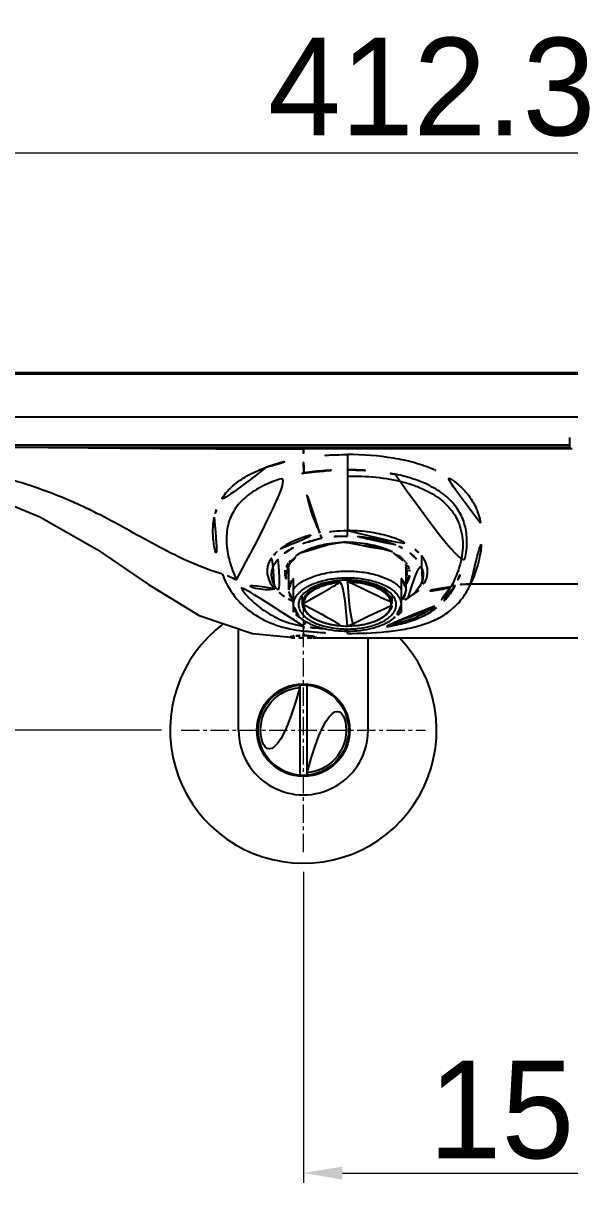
# Model space of a CAD drawing. Extents: x 16296684858 to 16296688009, y -37409618718 to -37409616409.
# Drawn here: x 16296685671.2 to 16296685783, y -37409618367.8 to -37409618130.4 of the extents above; entities that cross this region are included whole.
import ezdxf

# ---------------------------------------------------------------- set-up
doc = ezdxf.new("R2010")
doc.units = 0
doc.header["$LTSCALE"] = 10
doc.header["$MEASUREMENT"] = 0
doc.header["$PDMODE"] = 3
doc.header["$PDSIZE"] = -10
doc.linetypes.add('CENTER', pattern=[0.6, 0.375, -0.075, 0.075, -0.075])
doc.layers.get('0').update_dxf_attribs({"linetype": 'CONTINUOUS'})
doc.layers.get('DEFPOINTS').update_dxf_attribs({"linetype": 'CONTINUOUS'})
doc.styles.add('Daelim Dimension', font='')
doc.styles.get('Daelim Dimension').set_extended_font_data('나눔고딕')
doc.dimstyles.new('DEFAULT', dxfattribs={"dimscale": 2, "dimtxt": 2, "dimasz": 2, "dimexe": 0, "dimexo": 2, "dimgap": 1, "dimtad": 1, "dimdec": 1, "dimzin": 9, "dimdsep": 46, "dimtxsty": 'Daelim Dimension', "dimcen": 0.5, "dimclrd": 252, "dimclre": 252, "dimclrt": 3, "dimadec": 1, "dimazin": 0, "dimtfac": 1, "dimtdec": 1, "dimtix": 1, "dimtmove": 0, "dimatfit": 3, "dimfxl": 1, "dimtolj": 1, "dimtzin": 1, "dimlwd": 9, "dimlwe": 9, "dimarcsym": 0})

# ---------------------------------------------------------------- blocks, each defined once
blk = doc.blocks.new('*D10')
at = {"color": 5, "lineweight": 9, "ltscale": 0.5, "transparency": 16777216}
for p, q in [((16296685728.53591, -37409618304.121773), (16296685728.53591, -37409618367.800911)), ((16296685878.535891, -37409618304.121773), (16296685878.535891, -37409618367.800911)), ((16296685736.53591, -37409618365.800911), (16296685870.535891, -37409618365.800911))]:
    blk.add_line(p, q, dxfattribs=at)
at = {"color": 5, "ltscale": 0.5, "transparency": 16777216}
for points in [[(16296685736.53591, -37409618364.467583), (16296685736.53591, -37409618367.134247), (16296685728.53591, -37409618365.800911)], [(16296685870.535891, -37409618364.467583), (16296685870.535891, -37409618367.134247), (16296685878.535891, -37409618365.800911)]]:
    blk.add_solid(points, dxfattribs=at)
at = {"layer": 'DEFPOINTS', "color": 0, "ltscale": 0.5, "transparency": 16777216}
for p in [(16296685728.53591, -37409618300.121773), (16296685878.535891, -37409618300.121773), (16296685878.535891, -37409618365.800911)]:
    blk.add_point(p, dxfattribs=at)
at = {"color": 7, "ltscale": 0.5, "transparency": 16777216, "insert": (16296685806.629181, -37409618352.913933), "char_height": 20, "attachment_point": 5, "style": 'Daelim Dimension'}
blk.add_mtext('\\A1;150~200', dxfattribs=at)
blk = doc.blocks.new('*D12')
at = {"color": 5, "lineweight": 9, "ltscale": 0.5, "transparency": 16777216}
for p, q in [((16296685478.45861, -37409618193.90899), (16296685478.45861, -37409618185.90899)), ((16296685545.66129, -37409618201.90899), (16296685476.45861, -37409618201.90899)), ((16296685478.45861, -37409618201.90899), (16296685478.45861, -37409618275.12179)), ((16296685699.53592, -37409618275.12179), (16296685476.45861, -37409618275.12179)), ((16296685478.45861, -37409618283.12179), (16296685478.45861, -37409618291.12179))]:
    blk.add_line(p, q, dxfattribs=at)
at = {"color": 5, "ltscale": 0.5, "transparency": 16777216}
for points in [[(16296685477.12528, -37409618193.90899), (16296685479.79195, -37409618193.90899), (16296685478.45861, -37409618201.90899)], [(16296685477.12528, -37409618283.12179), (16296685479.79195, -37409618283.12179), (16296685478.45861, -37409618275.12179)]]:
    blk.add_solid(points, dxfattribs=at)
at = {"layer": 'DEFPOINTS', "color": 0, "ltscale": 0.5, "transparency": 16777216}
for p in [(16296685549.66129, -37409618201.90899), (16296685478.45861, -37409618275.12179), (16296685703.53592, -37409618275.12179)]:
    blk.add_point(p, dxfattribs=at)
at = {"color": 7, "ltscale": 0.5, "transparency": 16777216, "insert": (16296685462.75331, -37409618238.51538), "char_height": 20, "attachment_point": 5, "rotation": 90, "style": 'Daelim Dimension'}
blk.add_mtext('\\A1;(73.2)', dxfattribs=at)
blk = doc.blocks.new('*D14')
at = {"color": 5, "lineweight": 9, "ltscale": 0.5, "transparency": 16777216}
for p, q in [((16296685548.65885, -37409618199.136383), (16296685548.65885, -37409618154.89547)), ((16296685960.93589, -37409618174.221802), (16296685960.93589, -37409618154.89547)), ((16296685556.65885, -37409618156.89547), (16296685952.93589, -37409618156.89547))]:
    blk.add_line(p, q, dxfattribs=at)
at = {"color": 5, "ltscale": 0.5, "transparency": 16777216}
for points in [[(16296685556.65885, -37409618155.562134), (16296685556.65885, -37409618158.228813), (16296685548.65885, -37409618156.89547)], [(16296685952.93589, -37409618155.562134), (16296685952.93589, -37409618158.228813), (16296685960.93589, -37409618156.89547)]]:
    blk.add_solid(points, dxfattribs=at)
at = {"layer": 'DEFPOINTS', "color": 0, "ltscale": 0.5, "transparency": 16777216}
for p in [(16296685960.93589, -37409618156.89547), (16296685960.93589, -37409618178.221802), (16296685548.65885, -37409618203.136383)]:
    blk.add_point(p, dxfattribs=at)
at = {"color": 7, "ltscale": 0.5, "transparency": 16777216, "insert": (16296685754.797371, -37409618143.493469), "char_height": 20, "attachment_point": 5, "style": 'Daelim Dimension'}
blk.add_mtext('\\A1;412.3', dxfattribs=at)

msp = doc.modelspace()

# ---------------------------------------------------------------- linework, layer by layer
at = {"color": 7, "linetype": 'Continuous'}
for p, q in [((16296685549.65988, -37409618202.145126), (16296685927.41194, -37409618202.145126)), ((16296685549.660641, -37409618201.908974), (16296685927.411169, -37409618201.908974)), ((16296685927.506161, -37409618211.066254), (16296685549.56391, -37409618211.066254)), ((16296685549.56391, -37409618216.718193), (16296685783.0359, -37409618216.718193)), ((16296685783.035891, -37409618216.849289), (16296685783.0359, -37409618215.2174)), ((16296685783.0359, -37409618217.221786), (16296685549.0396, -37409618217.221786)), ((16296685728.53583, -37409618217.221786), (16296685728.53583, -37409618217.514427)), ((16296685783.5359, -37409618217.514427), (16296685728.53583, -37409618217.514427)), ((16296685737.53591, -37409618218.693878), (16296685737.53591, -37409618234.26564)), ((16296685783.0359, -37409618217.073929), (16296685783.035891, -37409618216.849289)), ((16296685783.0359, -37409618217.221779), (16296685783.0359, -37409618217.073929)), ((16296685737.5359, -37409618235.379646), (16296685737.53591, -37409618234.26564)), ((16296685725.53591, -37409618246.383904), (16296685725.53591, -37409618242.053772)), ((16296685725.659559, -37409618241.194641), (16296685725.658689, -37409618241.197647)), ((16296685749.413639, -37409618241.199471), (16296685749.412081, -37409618241.194031)), ((16296685749.53591, -37409618246.383904), (16296685749.53591, -37409618242.053772)), ((16296685726.53591, -37409618250.946877), (16296685726.53591, -37409618243.985977)), ((16296685748.53591, -37409618243.985977), (16296685748.53591, -37409618250.946877)), ((16296685762.749109, -37409618245.194687), (16296685785.575529, -37409618245.194687)), ((16296685728.38159, -37409618249.236099), (16296685728.3241, -37409618247.503601)), ((16296685746.690229, -37409618249.236099), (16296685746.74773, -37409618247.503189)), ((16296685728.554449, -37409618252.590424), (16296685727.737961, -37409618252.013046)), ((16296685746.51737, -37409618252.590424), (16296685747.33387, -37409618252.013046)), ((16296685715.2859, -37409618275.121597), (16296685715.2859, -37409618254.362579)), ((16296685737.53591, -37409618253.806213), (16296685737.567141, -37409618253.806183)), ((16296685731.185909, -37409618256.221786), (16296685927.43589, -37409618256.221786)), ((16296685737.53591, -37409618255.312523), (16296685737.53591, -37409618254.914879)), ((16296685741.78591, -37409618275.121773), (16296685741.78591, -37409618256.221786)), ((16296685727.78591, -37409618265.902237), (16296685727.78591, -37409618284.341316)), ((16296685729.28591, -37409618284.341316), (16296685729.28591, -37409618265.902237))]:
    msp.add_line(p, q, dxfattribs=at)
at = {"color": 1, "linetype": 'CENTER', "lineweight": 0}
for p, q in [((16296685728.53591, -37409618300.121773), (16296685728.53591, -37409618250.121773)), ((16296685703.53591, -37409618275.121773), (16296685753.53591, -37409618275.121773))]:
    msp.add_line(p, q, dxfattribs=at)
at = {"color": 7, "linetype": 'Continuous'}
msp.add_lwpolyline([(16296685603.535919, -37409618217.221786), (16296685625.374861, -37409618218.24472), (16296685645.044241, -37409618221.337753), (16296685661.057581, -37409618225.8255), (16296685674.62459, -37409618231.432159), (16296685686.35854, -37409618238.118393), (16296685696.855591, -37409618245.323112), (16296685707.198311, -37409618251.611954), (16296685718.106649, -37409618255.321953), (16296685725.88336, -37409618256.108238)], dxfattribs=at)
for radius in [9.499999, 9.249999]:
    msp.add_circle((16296685728.53591, -37409618275.121773), radius, dxfattribs=at)
for centre, radius, start, end in [((16296685736.403879, -37409618264.682877), 42.902741, 100.39460592, 101.66411298), ((16296685738.82774, -37409618264.526543), 42.655313, 78.56483089, 81.87176021), ((16296685745.301519, -37409618244.564728), 24.85438, 65.45330061, 66.26420627), ((16296685733.59001, -37409618251.312477), 15.306022, 117.39214627, 118.34920201), ((16296685737.534611, -37409618262.054771), 25.42335, 91.18063246, 91.77183523), ((16296685737.536301, -37409618261.58754), 24.889156, 90.00087597, 91.81061263), ((16296685737.53562, -37409618262.102837), 25.47143, 90.59013885, 91.18063246), ((16296685737.5359, -37409618262.127693), 25.496283, 90, 90.59013885), ((16296685733.390181, -37409618247.908478), 10.480805, 118.60074706, 121.33846982), ((16296685741.68001, -37409618247.911346), 10.484105, 58.67937869, 61.39886782), ((16296685744.89784, -37409618244.227623), 5.737175, 38.78824073, 43.52280399), ((16296685728.00132, -37409618242.574966), 2.715404, 171.38461473, 179.96619056), ((16296685728.38846, -37409618242.136452), 3.102687, 184.25165716, 187.74623746), ((16296685728.09267, -37409618242.588058), 2.807694, 168.50513744, 171.39996993), ((16296685728.59539, -37409618242.057541), 3.059484, 168.1766461, 179.92890795), ((16296685728.75053, -37409618242.089302), 3.217834, 163.91282429, 168.18854536), ((16296685746.341511, -37409618242.084312), 3.197026, 11.79478112, 16.06775916), ((16296685746.979099, -37409618242.588074), 2.807746, 8.60003007, 11.49486256), ((16296685747.070551, -37409618242.574966), 2.715361, 0.03380944, 8.61538527), ((16296685746.683359, -37409618242.136452), 3.102684, 352.25376254, 355.74834284), ((16296685746.704269, -37409618243.094063), 3.592341, 16.34574878, 21.14802293), ((16296685746.92437, -37409618243.030113), 3.363143, 8.220603, 16.35545518), ((16296685737.53591, -37409618262.893341), 18.310982, 90, 90.14979132), ((16296685737.5242, -37409618262.761703), 17.911144, 89.96241006, 90.11249332), ((16296685741.425249, -37409618233.832687), 16.582109, 295.59113612, 295.79812595), ((16296685728.53591, -37409618275.121773), 27.254121, 126.76014601, 44.02294365), ((16296685737.5359, -37409618235.775208), 18.057814, 270, 270.15154334), ((16296685737.565941, -37409618247.163589), 6.642608, 270.0102043, 270.14484287), ((16296685728.53591, -37409618275.121773), 8.749999, 94.91708379, 265.08291621), ((16296685728.53591, -37409618275.121773), 8.749999, 274.91708379, 85.08291621), ((16296685728.53591, -37409618275.121773), 13.249999, 179.99883204, 0)]:
    msp.add_arc(centre, radius, start, end, dxfattribs=at)
for points, knots in [([(16296685711.91851, -37409618243.146301), (16296685709.691139, -37409618242.498734), (16296685705.338619, -37409618240.840012), (16296685699.12355, -37409618237.707283), (16296685693.0562, -37409618234.333801), (16296685687.99012, -37409618231.564919), (16296685683.86186, -37409618229.511559), (16296685679.652821, -37409618227.61261), (16296685674.250669, -37409618225.524681), (16296685667.601681, -37409618223.443939), (16296685658.543751, -37409618221.183853), (16296685646.94953, -37409618219.199959), (16296685632.756041, -37409618217.854736), (16296685618.252819, -37409618217.284889), (16296685608.478571, -37409618217.221786), (16296685603.535919, -37409618217.221786)], [0, 0, 0, 0, 0.0614964782, 0.1230348657, 0.1844215303, 0.2455453394, 0.2760708864, 0.3066348739, 0.3679383992, 0.4294797, 0.4912240734, 0.6153258735, 0.7408829576, 0.8689624736, 1, 1, 1, 1]), ([(16296685676.354891, -37409618217.222198), (16296685685.05147, -37409618217.291283), (16296685698.09609, -37409618217.437157), (16296685715.490021, -37409618217.512627), (16296685724.187189, -37409618217.510887), (16296685728.53583, -37409618217.513947)], [0, 0, 0, 0, 0.4999911643, 0.7499914697, 1, 1, 1, 1]), ([(16296685728.53583, -37409618217.514427), (16296685728.53653, -37409618217.661903), (16296685728.537331, -37409618218.282181), (16296685728.533501, -37409618218.902649), (16296685728.51766, -37409618219.375198)], [0, 0, 0, 0, 0.2377467865, 1, 1, 1, 1]), ([(16296685737.53591, -37409618218.693817), (16296685736.771219, -37409618218.693558), (16296685733.755421, -37409618218.74762), (16296685730.741461, -37409618219.021713), (16296685728.51782, -37409618219.375519)], [0, 0, 0, 0, 0.2535198779, 1, 1, 1, 1]), ([(16296685755.305849, -37409618221.812752), (16296685754.030741, -37409618221.251984), (16296685751.29472, -37409618220.306503), (16296685745.37475, -37409618219.027191), (16296685740.70141, -37409618218.69429), (16296685737.53591, -37409618218.693207)], [0, 0, 0, 0, 0.2302890647, 0.4766671237, 1, 1, 1, 1]), ([(16296685720.934521, -37409618221.280884), (16296685719.71818, -37409618221.726913), (16296685717.440319, -37409618222.713562), (16296685714.439011, -37409618224.662064), (16296685712.10984, -37409618227.060089), (16296685711.09247, -37409618228.974022), (16296685710.74239, -37409618229.961998)], [0, 0, 0, 0, 0.2813664492, 0.537089503, 0.7723584687, 1, 1, 1, 1]), ([(16296685720.934521, -37409618221.280884), (16296685721.522671, -37409618221.071587), (16296685724.00355, -37409618220.263634), (16296685726.559799, -37409618219.69651), (16296685728.51766, -37409618219.375313)], [0, 0, 0, 0, 0.2393422464, 1, 1, 1, 1]), ([(16296685728.66317, -37409618222.484222), (16296685728.638651, -37409618221.87661), (16296685728.59199, -37409618220.840271), (16296685728.529329, -37409618219.804466), (16296685728.51766, -37409618219.375313)], [0, 0, 0, 0, 0.5861460212, 1, 1, 1, 1]), ([(16296685714.872761, -37409618244.370621), (16296685714.27837, -37409618243.094757), (16296685713.32365, -37409618240.555603), (16296685712.65313, -37409618236.715393), (16296685712.90852, -37409618233.659073), (16296685713.632339, -37409618231.484001), (16296685714.68413, -37409618229.493439), (16296685716.65328, -37409618227.287567), (16296685719.20092, -37409618225.619797), (16296685721.53697, -37409618224.512619), (16296685724.18515, -37409618223.51284), (16296685726.288219, -37409618222.963867), (16296685727.730141, -37409618222.666054)], [0, 0, 0, 0, 0.1384391641, 0.2653527809, 0.3806127876, 0.4355521572, 0.4898898623, 0.6011051236, 0.7218530903, 0.7869325422, 0.8551849687, 1, 1, 1, 1]), ([(16296685728.66317, -37409618222.484222), (16296685729.347469, -37409618222.35862), (16296685730.79826, -37409618222.155693), (16296685733.75569, -37409618221.887466), (16296685736.03018, -37409618221.796967), (16296685737.53591, -37409618221.796967)], [0, 0, 0, 0, 0.2343046896, 0.4929065836, 1, 1, 1, 1]), ([(16296685737.53591, -37409618221.796967), (16296685738.15052, -37409618221.796967), (16296685740.59794, -37409618221.837463), (16296685743.043961, -37409618222.039909), (16296685744.85861, -37409618222.299713)], [0, 0, 0, 0, 0.251090465, 1, 1, 1, 1]), ([(16296685737.53591, -37409618223.118553), (16296685739.499901, -37409618223.062843), (16296685743.368361, -37409618223.194748), (16296685748.07373, -37409618223.994293), (16296685751.54957, -37409618225.082657), (16296685754.57765, -37409618226.395241), (16296685757.212021, -37409618228.192711), (16296685759.170851, -37409618230.477951), (16296685760.59201, -37409618232.986343), (16296685761.39156, -37409618236.662521), (16296685760.777809, -37409618241.315079), (16296685759.51589, -37409618244.284782), (16296685758.73081, -37409618245.752937)], [0, 0, 0, 0, 0.1486562283, 0.2920049349, 0.3595718378, 0.4237261115, 0.5415022735, 0.5965363798, 0.6502362623, 0.7582985761, 0.8740367289, 1, 1, 1, 1]), ([(16296685747.28458, -37409618222.717941), (16296685748.65638, -37409618222.997009), (16296685750.660549, -37409618223.516144), (16296685753.18611, -37409618224.475113), (16296685755.435011, -37409618225.551903), (16296685757.89617, -37409618227.201271), (16296685760.197029, -37409618229.738312), (16296685761.61982, -37409618232.769371), (16296685762.136921, -37409618236.137131), (16296685761.802759, -37409618239.703308), (16296685761.0779, -37409618242.054092), (16296685760.611851, -37409618243.23024)], [0, 0, 0, 0, 0.1453098176, 0.2141314273, 0.2801466031, 0.4038851787, 0.5191715237, 0.6312476676, 0.7463022486, 0.8686795911, 1, 1, 1, 1]), ([(16296685764.79179, -37409618232.739601), (16296685764.582621, -37409618231.575073), (16296685763.881069, -37409618229.288834), (16296685761.885611, -37409618226.254257), (16296685759.07127, -37409618223.759552), (16296685756.829849, -37409618222.506081), (16296685755.626921, -37409618221.956627)], [0, 0, 0, 0, 0.2410399077, 0.4804399033, 0.7305828746, 1, 1, 1, 1]), ([(16296685731.939011, -37409618234.792183), (16296685730.98119, -37409618232.846077), (16296685729.41477, -37409618228.840851), (16296685728.75754, -37409618224.582199), (16296685728.66317, -37409618222.484222)], [0, 0, 0, 0, 0.5080724919, 1, 1, 1, 1]), ([(16296685710.741461, -37409618229.963631), (16296685710.697729, -37409618230.087357), (16296685710.52977, -37409618230.590431), (16296685710.39673, -37409618231.105057), (16296685710.315531, -37409618231.495789)], [0, 0, 0, 0, 0.2474756039, 1, 1, 1, 1]), ([(16296685710.315559, -37409618231.49279), (16296685710.129271, -37409618232.365173), (16296685709.955721, -37409618234.223557), (16296685710.26325, -37409618238.191978), (16296685711.165831, -37409618241.169197), (16296685711.91851, -37409618243.146301)], [0, 0, 0, 0, 0.2248529461, 0.4667520359, 1, 1, 1, 1]), ([(16296685723.79199, -37409618238.005379), (16296685724.29702, -37409618237.605614), (16296685725.45326, -37409618236.884048), (16296685727.391159, -37409618236.004372), (16296685729.578831, -37409618235.281387), (16296685731.132641, -37409618234.935654), (16296685731.93902, -37409618234.792183)], [0, 0, 0, 0, 0.2187994488, 0.4601968523, 0.7217773607, 1, 1, 1, 1]), ([(16296685732.33742, -37409618235.819153), (16296685731.28446, -37409618236.007584), (16296685729.30192, -37409618236.505127), (16296685727.406839, -37409618237.277527), (16296685726.54808, -37409618237.722549)], [0, 0, 0, 0, 0.5251498459, 1, 1, 1, 1]), ([(16296685732.33742, -37409618235.819153), (16296685732.242741, -37409618235.689163), (16296685732.086611, -37409618235.349533), (16296685731.98423, -37409618234.995132), (16296685731.939011, -37409618234.792183)], [0, 0, 0, 0, 0.4360816422, 1, 1, 1, 1]), ([(16296685737.53591, -37409618234.26564), (16296685736.58778, -37409618234.261673), (16296685734.711081, -37409618234.357117), (16296685732.849581, -37409618234.614021), (16296685731.939011, -37409618234.792183)], [0, 0, 0, 0, 0.5054106819, 1, 1, 1, 1]), ([(16296685737.53591, -37409618235.379646), (16296685737.094749, -37409618235.380592), (16296685735.355129, -37409618235.414528), (16296685733.61496, -37409618235.583656), (16296685732.33742, -37409618235.819153)], [0, 0, 0, 0, 0.2535090052, 1, 1, 1, 1]), ([(16296685737.53591, -37409618234.26564), (16296685738.89469, -37409618234.264359), (16296685741.554621, -37409618234.42614), (16296685744.767349, -37409618235.059517), (16296685747.138439, -37409618235.788834), (16296685749.18898, -37409618236.610329), (16296685750.576719, -37409618237.445808), (16296685751.37524, -37409618238.091316)], [0, 0, 0, 0, 0.2793647024, 0.5461010532, 0.6711334541, 0.7888905361, 1, 1, 1, 1]), ([(16296685747.43083, -37409618237.199562), (16296685745.952271, -37409618236.572693), (16296685743.53747, -37409618235.908157), (16296685740.19557, -37409618235.459213), (16296685738.42861, -37409618235.377472), (16296685737.53591, -37409618235.379646)], [0, 0, 0, 0, 0.476367312, 0.7352023092, 1, 1, 1, 1]), ([(16296685762.75021, -37409618245.195053), (16296685763.65365, -37409618243.140572), (16296685765.03323, -37409618239.072517), (16296685765.147051, -37409618234.717484), (16296685764.79179, -37409618232.739601)], [0, 0, 0, 0, 0.5275998087, 1, 1, 1, 1]), ([(16296685726.322069, -37409618237.842072), (16296685726.020069, -37409618238.005051), (16296685724.936781, -37409618238.638634), (16296685723.934759, -37409618239.434769), (16296685723.33596, -37409618240.124039)], [0, 0, 0, 0, 0.2731814235, 1, 1, 1, 1]), ([(16296685728.373039, -37409618238.706551), (16296685729.553379, -37409618238.062271), (16296685732.322981, -37409618237.112282), (16296685735.206779, -37409618236.759583), (16296685736.74991, -37409618236.710808)], [0, 0, 0, 0, 0.4655247097, 1, 1, 1, 1]), ([(16296685736.748489, -37409618236.64357), (16296685735.22139, -37409618236.690811), (16296685732.34502, -37409618237.033943), (16296685729.577539, -37409618237.951309), (16296685728.375561, -37409618238.572159)], [0, 0, 0, 0, 0.5303711685, 1, 1, 1, 1]), ([(16296685737.53591, -37409618236.69838), (16296685739.219271, -37409618236.69838), (16296685741.690519, -37409618236.939056), (16296685744.732691, -37409618237.787216), (16296685746.08815, -37409618238.37323), (16296685746.698839, -37409618238.706573)], [0, 0, 0, 0, 0.5339383345, 0.7793191507, 1, 1, 1, 1]), ([(16296685746.73679, -37409618238.593269), (16296685746.109329, -37409618238.266167), (16296685744.73292, -37409618237.69297), (16296685741.677521, -37409618236.866463), (16296685739.21175, -37409618236.631409), (16296685737.53591, -37409618236.631409)], [0, 0, 0, 0, 0.2239170204, 0.4696912297, 1, 1, 1, 1]), ([(16296685748.83423, -37409618237.874367), (16296685748.723351, -37409618237.814003), (16296685748.26412, -37409618237.571732), (16296685747.792601, -37409618237.352921), (16296685747.43083, -37409618237.199562)], [0, 0, 0, 0, 0.2431752841, 1, 1, 1, 1]), ([(16296685751.37524, -37409618238.091316), (16296685751.499611, -37409618238.191849), (16296685751.96644, -37409618238.58651), (16296685752.399891, -37409618239.022377), (16296685752.68755, -37409618239.3703)], [0, 0, 0, 0, 0.2615865797, 1, 1, 1, 1]), ([(16296685722.67132, -37409618246.181534), (16296685722.212549, -37409618245.685852), (16296685721.4548, -37409618244.608887), (16296685721.07081, -37409618243.020447), (16296685721.146931, -37409618241.794777), (16296685721.40612, -37409618240.901779), (16296685721.87682, -37409618240.064636), (16296685722.26963, -37409618239.54406), (16296685722.48488, -37409618239.285271)], [0, 0, 0, 0, 0.2652117189, 0.5061517914, 0.6250599295, 0.7443977, 0.8678198999, 1, 1, 1, 1]), ([(16296685723.33596, -37409618240.124039), (16296685722.853149, -37409618240.679802), (16296685722.2659, -37409618241.627258), (16296685721.99836, -37409618243.01963), (16296685722.072571, -37409618244.404793), (16296685722.86644, -37409618246.168457), (16296685723.995979, -37409618247.255127), (16296685724.662319, -37409618247.756317)], [0, 0, 0, 0, 0.2501196984, 0.3645170934, 0.4775086789, 0.7167192457, 1, 1, 1, 1]), ([(16296685722.48488, -37409618239.285271), (16296685722.578501, -37409618239.172707), (16296685722.97974, -37409618238.712662), (16296685723.42819, -37409618238.293327), (16296685723.79199, -37409618238.005379)], [0, 0, 0, 0, 0.2398758358, 1, 1, 1, 1]), ([(16296685725.93828, -37409618240.358109), (16296685725.894541, -37409618240.406013), (16296685725.727381, -37409618240.595093), (16296685725.57283, -37409618240.795441), (16296685725.46723, -37409618240.950417)], [0, 0, 0, 0, 0.2570000636, 1, 1, 1, 1]), ([(16296685725.63695, -37409618241.205383), (16296685725.86153, -37409618240.771843), (16296685726.551781, -37409618239.910583), (16296685727.43186, -37409618239.265968), (16296685727.939211, -37409618238.956734)], [0, 0, 0, 0, 0.4510663781, 1, 1, 1, 1]), ([(16296685728.375561, -37409618238.572159), (16296685728.130421, -37409618238.698792), (16296685727.25013, -37409618239.191963), (16296685726.433319, -37409618239.816177), (16296685725.93828, -37409618240.358109)], [0, 0, 0, 0, 0.2732030024, 1, 1, 1, 1]), ([(16296685747.12994, -37409618238.955093), (16296685747.637899, -37409618239.264503), (16296685748.51902, -37409618239.909447), (16296685749.210091, -37409618240.771492), (16296685749.43487, -37409618241.205383)], [0, 0, 0, 0, 0.5489680741, 1, 1, 1, 1]), ([(16296685749.05784, -37409618240.276711), (16296685748.906811, -37409618240.117393), (16296685748.210251, -37409618239.457153), (16296685747.391911, -37409618238.934753), (16296685746.73679, -37409618238.593269)], [0, 0, 0, 0, 0.2290882549, 1, 1, 1, 1]), ([(16296685751.710569, -37409618240.089363), (16296685751.529579, -37409618239.879997), (16296685750.68108, -37409618239.008728), (16296685749.657351, -37409618238.322517), (16296685748.83423, -37409618237.874367)], [0, 0, 0, 0, 0.2279738073, 1, 1, 1, 1]), ([(16296685752.68755, -37409618239.3703), (16296685753.11161, -37409618239.883217), (16296685753.79904, -37409618241.007767), (16296685754.01539, -37409618242.636337), (16296685753.802891, -37409618243.878342), (16296685753.308149, -37409618245.142906), (16296685752.64776, -37409618245.981216), (16296685752.129049, -37409618246.474373)], [0, 0, 0, 0, 0.2526691524, 0.4875007787, 0.6054817431, 0.7282755249, 1, 1, 1, 1]), ([(16296685724.84564, -37409618242.390327), (16296685724.759029, -37409618242.836197), (16296685724.78084, -37409618243.810913), (16296685725.204029, -37409618244.679863), (16296685725.479879, -37409618245.080788)], [0, 0, 0, 0, 0.4827367087, 1, 1, 1, 1]), ([(16296685725.46723, -37409618240.950417), (16296685725.389441, -37409618241.064552), (16296685725.112789, -37409618241.510368), (16296685724.91935, -37409618242.010803), (16296685724.84564, -37409618242.390327)], [0, 0, 0, 0, 0.2632250202, 1, 1, 1, 1]), ([(16296685725.285999, -37409618242.57338), (16296685725.286011, -37409618242.667511), (16296685725.30349, -37409618243.049049), (16296685725.3929, -37409618243.426437), (16296685725.49337, -37409618243.695808)], [0, 0, 0, 0, 0.2466598265, 1, 1, 1, 1]), ([(16296685725.490191, -37409618243.254013), (16296685725.468969, -37409618243.196587), (16296685725.391451, -37409618242.968727), (16296685725.338261, -37409618242.732483), (16296685725.314091, -37409618242.554657)], [0, 0, 0, 0, 0.2543466546, 1, 1, 1, 1]), ([(16296685725.341299, -37409618242.028511), (16296685725.35532, -37409618241.959534), (16296685725.424089, -37409618241.675484), (16296685725.53499, -37409618241.402199), (16296685725.63695, -37409618241.205383)], [0, 0, 0, 0, 0.2410743377, 1, 1, 1, 1]), ([(16296685726.53591, -37409618246.151047), (16296685726.78034, -37409618245.87072), (16296685727.3578, -37409618245.331253), (16296685728.38763, -37409618244.633957), (16296685729.605009, -37409618244.018448), (16296685730.985241, -37409618243.497009), (16296685732.500549, -37409618243.079811), (16296685734.11993, -37409618242.77549), (16296685735.81004, -37409618242.590309), (16296685737.53591, -37409618242.528137), (16296685739.26178, -37409618242.590309), (16296685740.95188, -37409618242.77549), (16296685742.57127, -37409618243.079811), (16296685744.08659, -37409618243.497009), (16296685745.46681, -37409618244.018448), (16296685746.684191, -37409618244.633957), (16296685747.71402, -37409618245.331253), (16296685748.291479, -37409618245.87072), (16296685748.53591, -37409618246.151047)], [0, 0, 0, 0, 0.046994971, 0.0992342006, 0.1566912575, 0.2189609685, 0.2853662714, 0.3550316244, 0.42694345, 0.5, 0.57305655, 0.6449683756, 0.7146337286, 0.7810390315, 0.8433087425, 0.9007657994, 0.953005029, 1, 1, 1, 1]), ([(16296685749.43487, -37409618241.205383), (16296685749.469879, -37409618241.272957), (16296685749.596029, -37409618241.536392), (16296685749.6875, -37409618241.816902), (16296685749.73052, -37409618242.028542)], [0, 0, 0, 0, 0.260561419, 1, 1, 1, 1]), ([(16296685749.730961, -37409618241.146317), (16296685749.70434, -37409618241.102654), (16296685749.5924, -37409618240.926003), (16296685749.468651, -37409618240.756866), (16296685749.369801, -37409618240.633629)], [0, 0, 0, 0, 0.2444961189, 1, 1, 1, 1]), ([(16296685749.53591, -37409618242.053772), (16296685749.53591, -37409618242.00177), (16296685749.53047, -37409618241.792809), (16296685749.503099, -37409618241.58448), (16296685749.471029, -37409618241.430779)], [0, 0, 0, 0, 0.2487881993, 1, 1, 1, 1]), ([(16296685749.61207, -37409618243.601349), (16296685749.640699, -37409618243.517281), (16296685749.740471, -37409618243.183357), (16296685749.785851, -37409618242.832947), (16296685749.78582, -37409618242.57338)], [0, 0, 0, 0, 0.2549270661, 1, 1, 1, 1]), ([(16296685749.75773, -37409618242.554657), (16296685749.749741, -37409618242.613449), (16296685749.710569, -37409618242.850967), (16296685749.644461, -37409618243.083908), (16296685749.58164, -37409618243.254013)], [0, 0, 0, 0, 0.246535498, 1, 1, 1, 1]), ([(16296685750.054661, -37409618241.797989), (16296685750.033279, -37409618241.742653), (16296685749.940399, -37409618241.518341), (16296685749.826469, -37409618241.302902), (16296685749.730961, -37409618241.146317)], [0, 0, 0, 0, 0.2444070313, 1, 1, 1, 1]), ([(16296685750.006689, -37409618248.015388), (16296685750.744381, -37409618247.505676), (16296685752.00782, -37409618246.411598), (16296685752.9527, -37409618244.576477), (16296685753.07626, -37409618243.119743), (16296685752.82012, -37409618241.661949), (16296685752.21228, -37409618240.669693), (16296685751.710569, -37409618240.089363)], [0, 0, 0, 0, 0.2883937335, 0.5284896407, 0.6404118798, 0.7532627376, 1, 1, 1, 1]), ([(16296685711.918221, -37409618243.146339), (16296685712.55349, -37409618244.766876), (16296685714.24432, -37409618247.8507), (16296685718.12895, -37409618251.490784), (16296685723.036489, -37409618253.856018), (16296685726.65041, -37409618254.6017), (16296685728.51874, -37409618254.828262)], [0, 0, 0, 0, 0.2444940692, 0.4858677022, 0.7356408022, 1, 1, 1, 1]), ([(16296685714.872761, -37409618244.370621), (16296685714.441059, -37409618244.105087), (16296685713.468069, -37409618243.651138), (16296685712.45739, -37409618243.303009), (16296685711.91851, -37409618243.146301)], [0, 0, 0, 0, 0.4745413666, 1, 1, 1, 1]), ([(16296685728.60766, -37409618253.878967), (16296685727.063101, -37409618253.608223), (16296685724.85841, -37409618252.988457), (16296685722.21072, -37409618251.708801), (16296685719.89551, -37409618250.278), (16296685717.746519, -37409618248.536949), (16296685715.940359, -37409618246.345757), (16296685715.193871, -37409618245.059898), (16296685714.872761, -37409618244.370621)], [0, 0, 0, 0, 0.2719702539, 0.3928422825, 0.5091466091, 0.7437104522, 0.8681173445, 1, 1, 1, 1]), ([(16296685722.67132, -37409618246.181534), (16296685722.028521, -37409618246.28363), (16296685720.713711, -37409618246.36261), (16296685718.006189, -37409618245.981956), (16296685716.078211, -37409618245.107277), (16296685714.872761, -37409618244.370621)], [0, 0, 0, 0, 0.2393362493, 0.4805127535, 1, 1, 1, 1]), ([(16296685725.53591, -37409618246.383904), (16296685725.53591, -37409618246.177628), (16296685725.579821, -37409618245.757507), (16296685725.774599, -37409618245.140251), (16296685726.09486, -37409618244.539124), (16296685726.37776, -37409618244.167351), (16296685726.53591, -37409618243.985977)], [0, 0, 0, 0, 0.2333212346, 0.4738389301, 0.7278050648, 1, 1, 1, 1]), ([(16296685726.53591, -37409618249.414993), (16296685726.53591, -37409618249.234459), (16296685726.572519, -37409618248.867287), (16296685726.735121, -37409618248.326736), (16296685727.002899, -37409618247.798843), (16296685727.37195, -37409618247.288757), (16296685727.837999, -37409618246.800636), (16296685728.396339, -37409618246.338631), (16296685729.04163, -37409618245.906609), (16296685729.90134, -37409618245.43531), (16296685731.00662, -37409618244.964279), (16296685732.371241, -37409618244.536629), (16296685733.845989, -37409618244.212761), (16296685735.39945, -37409618243.999649), (16296685736.9986, -37409618243.901833), (16296685738.60923, -37409618243.921448), (16296685740.196911, -37409618244.058052), (16296685741.727739, -37409618244.308708), (16296685743.169149, -37409618244.668053), (16296685744.490669, -37409618245.128433), (16296685745.664671, -37409618245.68029), (16296685746.666981, -37409618246.312813), (16296685747.47706, -37409618247.014351), (16296685748.07723, -37409618247.774117), (16296685748.45013, -37409618248.579651), (16296685748.53591, -37409618249.143066), (16296685748.53591, -37409618249.414993)], [0, 0, 0, 0, 0.0203429679, 0.0412635873, 0.0632570817, 0.0867285686, 0.1119548435, 0.1390992707, 0.1682281523, 0.1993251336, 0.2494522135, 0.3033209191, 0.3602413698, 0.4193845333, 0.4798289974, 0.5406022616, 0.6007192918, 0.6592202826, 0.7152098262, 0.7678996019, 0.8166581668, 0.8610736072, 0.9010366344, 0.9368519797, 0.9693604566, 1, 1, 1, 1]), ([(16296685747.53591, -37409618249.414993), (16296685747.53591, -37409618249.25087), (16296685747.502609, -37409618248.917091), (16296685747.35482, -37409618248.425667), (16296685747.11137, -37409618247.945747), (16296685746.77586, -37409618247.482048), (16296685746.35219, -37409618247.038307), (16296685745.84461, -37409618246.618279), (16296685745.257971, -37409618246.225563), (16296685744.476431, -37409618245.797073), (16296685743.471621, -37409618245.368896), (16296685742.23106, -37409618244.980118), (16296685740.89039, -37409618244.685707), (16296685739.47814, -37409618244.491959), (16296685738.02437, -37409618244.403023), (16296685736.560169, -37409618244.420853), (16296685735.116819, -37409618244.545036), (16296685733.725161, -37409618244.772926), (16296685732.414789, -37409618245.099586), (16296685731.213409, -37409618245.518097), (16296685730.14613, -37409618246.019814), (16296685729.234949, -37409618246.59481), (16296685728.49851, -37409618247.232597), (16296685727.95289, -37409618247.923286), (16296685727.61389, -37409618248.655602), (16296685727.53591, -37409618249.167793), (16296685727.53591, -37409618249.414993)], [0, 0, 0, 0, 0.0203422964, 0.0412637207, 0.0632572551, 0.086728591, 0.1119548032, 0.1390992567, 0.168228292, 0.1993250733, 0.2494522287, 0.3033209776, 0.3602414054, 0.4193844764, 0.4798288306, 0.5406020056, 0.6007189635, 0.6592199314, 0.7152095044, 0.767899336, 0.8166579812, 0.8610734535, 0.9010365525, 0.9368517457, 0.9693607301, 1, 1, 1, 1]), ([(16296685728.38159, -37409618249.236099), (16296685728.37657, -37409618249.085129), (16296685728.39707, -37409618248.777672), (16296685728.519291, -37409618248.323174), (16296685728.730709, -37409618247.878639), (16296685729.028191, -37409618247.448624), (16296685729.408079, -37409618247.036713), (16296685729.86644, -37409618246.646347), (16296685730.398821, -37409618246.280937), (16296685731.2244, -37409618245.81813), (16296685732.412081, -37409618245.331093), (16296685733.991051, -37409618244.907639), (16296685735.704781, -37409618244.64489), (16296685736.887871, -37409618244.584), (16296685737.488029, -37409618244.582443)], [0, 0, 0, 0, 0.0407995744, 0.0825741073, 0.1263839499, 0.1730790275, 0.2232606875, 0.2772931097, 0.3353345307, 0.3973700501, 0.5326109777, 0.6806768484, 0.8379204233, 1, 1, 1, 1]), ([(16296685737.53591, -37409618253.806213), (16296685736.95376, -37409618253.806213), (16296685735.805281, -37409618253.750587), (16296685734.13961, -37409618253.502167), (16296685732.60087, -37409618253.098686), (16296685731.43968, -37409618252.633087), (16296685730.628639, -37409618252.189758), (16296685730.103109, -37409618251.839088), (16296685729.6479, -37409618251.463707), (16296685729.158621, -37409618250.954201), (16296685728.796009, -37409618250.38649), (16296685728.61235, -37409618249.785294), (16296685728.56563, -37409618249.340279), (16296685728.60763, -37409618248.895119), (16296685728.784861, -37409618248.293617), (16296685729.141609, -37409618247.724617), (16296685729.625681, -37409618247.213722), (16296685730.077, -37409618246.837097), (16296685730.598881, -37409618246.485046), (16296685731.405479, -37409618246.039497), (16296685732.562071, -37409618245.570831), (16296685734.09664, -37409618245.163406), (16296685735.75972, -37409618244.910728), (16296685736.90716, -37409618244.852112), (16296685737.489071, -37409618244.850601)], [0, 0, 0, 0, 0.0807619405, 0.159216341, 0.2332285009, 0.3009922309, 0.3321390165, 0.3613203429, 0.3885188767, 0.4137987812, 0.4592226218, 0.4801751424, 0.5005432082, 0.5208957462, 0.5418035425, 0.5870697213, 0.6122508155, 0.6393445331, 0.6684197917, 0.6994631762, 0.7670398943, 0.8409069579, 0.9192697895, 1, 1, 1, 1]), ([(16296685737.53591, -37409618244.582367), (16296685738.13826, -37409618244.582367), (16296685739.32621, -37409618244.640602), (16296685741.047701, -37409618244.900574), (16296685742.634821, -37409618245.32254), (16296685743.829229, -37409618245.80941), (16296685744.6598, -37409618246.272713), (16296685745.19549, -37409618246.638763), (16296685745.65678, -37409618247.029953), (16296685746.03915, -37409618247.442932), (16296685746.33861, -37409618247.874191), (16296685746.5515, -37409618248.320099), (16296685746.674589, -37409618248.776131), (16296685746.695259, -37409618249.08461), (16296685746.69022, -37409618249.236099)], [0, 0, 0, 0, 0.1619770214, 0.3192135744, 0.46733239, 0.6026494191, 0.6647204543, 0.7227903951, 0.7768408585, 0.8270274848, 0.8737132864, 0.9175000978, 0.9592405169, 1, 1, 1, 1]), ([(16296685737.53591, -37409618244.850563), (16296685738.118059, -37409618244.850563), (16296685739.266529, -37409618244.906189), (16296685740.932211, -37409618245.154602), (16296685742.470949, -37409618245.558083), (16296685743.63213, -37409618246.023659), (16296685744.44319, -37409618246.467018), (16296685744.96871, -37409618246.817688), (16296685745.42392, -37409618247.193062), (16296685745.91321, -37409618247.702583), (16296685746.27581, -37409618248.270279), (16296685746.459471, -37409618248.871483), (16296685746.50618, -37409618249.31649), (16296685746.46418, -37409618249.761642), (16296685746.286949, -37409618250.363152), (16296685745.93021, -37409618250.932159), (16296685745.44614, -37409618251.443047), (16296685744.99482, -37409618251.819656), (16296685744.47294, -37409618252.171707), (16296685743.666349, -37409618252.617271), (16296685742.509741, -37409618253.085938), (16296685740.97518, -37409618253.493347), (16296685739.312111, -37409618253.74604), (16296685738.164671, -37409618253.804657), (16296685737.582741, -37409618253.806168)], [0, 0, 0, 0, 0.0807619405, 0.159216341, 0.2332285009, 0.3009922309, 0.3321390165, 0.3613203429, 0.3885188767, 0.4137987812, 0.4592226218, 0.4801751424, 0.5005432082, 0.5208957462, 0.5418035425, 0.5870697213, 0.6122508155, 0.6393445331, 0.6684197917, 0.6994631762, 0.7670398943, 0.8409069579, 0.9192697895, 1, 1, 1, 1]), ([(16296685737.53591, -37409618255.312523), (16296685740.193951, -37409618255.312523), (16296685744.125891, -37409618255.168083), (16296685749.21719, -37409618254.492126), (16296685752.74761, -37409618253.665802), (16296685755.97868, -37409618252.412277), (16296685758.828501, -37409618250.613853), (16296685761.161739, -37409618248.187599), (16296685762.292021, -37409618246.234306), (16296685762.74918, -37409618245.194717)], [0, 0, 0, 0, 0.2766178514, 0.4085375135, 0.5340099289, 0.6530874218, 0.7676301233, 0.8818129592, 1, 1, 1, 1]), ([(16296685748.53591, -37409618243.985977), (16296685748.694059, -37409618244.167351), (16296685748.976971, -37409618244.539124), (16296685749.297211, -37409618245.140251), (16296685749.491989, -37409618245.757507), (16296685749.53591, -37409618246.177628), (16296685749.53591, -37409618246.383904)], [0, 0, 0, 0, 0.2721949352, 0.5261610699, 0.7666787654, 1, 1, 1, 1]), ([(16296685749.5541, -37409618245.135033), (16296685749.82704, -37409618244.749863), (16296685750.252689, -37409618243.920723), (16296685750.315201, -37409618242.982597), (16296685750.252951, -37409618242.54921)], [0, 0, 0, 0, 0.5188136082, 1, 1, 1, 1]), ([(16296685760.611851, -37409618243.23024), (16296685760.537201, -37409618243.41864), (16296685760.22563, -37409618244.177307), (16296685759.878201, -37409618244.921089), (16296685759.6, -37409618245.472351)], [0, 0, 0, 0, 0.2470756298, 1, 1, 1, 1]), ([(16296685762.749109, -37409618245.194687), (16296685762.1996, -37409618245.194717), (16296685761.144911, -37409618245.234627), (16296685760.093349, -37409618245.361671), (16296685759.6, -37409618245.472351)], [0, 0, 0, 0, 0.5207974585, 1, 1, 1, 1]), ([(16296685724.661949, -37409618247.755959), (16296685724.48382, -37409618247.635231), (16296685723.79401, -37409618247.144447), (16296685723.140841, -37409618246.603409), (16296685722.67132, -37409618246.181534)], [0, 0, 0, 0, 0.2542332159, 1, 1, 1, 1]), ([(16296685726.53591, -37409618248.781822), (16296685726.37776, -37409618248.600441), (16296685726.09486, -37409618248.228683), (16296685725.774599, -37409618247.627541), (16296685725.579821, -37409618247.010269), (16296685725.53591, -37409618246.590172), (16296685725.53591, -37409618246.383904)], [0, 0, 0, 0, 0.2721949352, 0.5261610699, 0.7666787654, 1, 1, 1, 1]), ([(16296685749.53591, -37409618246.383904), (16296685749.53591, -37409618246.590172), (16296685749.491989, -37409618247.010269), (16296685749.297211, -37409618247.627541), (16296685748.976971, -37409618248.228683), (16296685748.694059, -37409618248.600441), (16296685748.53591, -37409618248.781822)], [0, 0, 0, 0, 0.2333212346, 0.4738389301, 0.7278050648, 1, 1, 1, 1]), ([(16296685752.129049, -37409618246.474373), (16296685751.964371, -37409618246.614723), (16296685751.28533, -37409618247.166359), (16296685750.565809, -37409618247.667824), (16296685750.006689, -37409618248.015388)], [0, 0, 0, 0, 0.2473751172, 1, 1, 1, 1]), ([(16296685758.73081, -37409618245.752937), (16296685757.62652, -37409618246.131607), (16296685755.44031, -37409618246.66481), (16296685753.17911, -37409618246.639664), (16296685752.129049, -37409618246.474373)], [0, 0, 0, 0, 0.5234118658, 1, 1, 1, 1]), ([(16296685758.73081, -37409618245.752937), (16296685758.31665, -37409618246.527428), (16296685757.33782, -37409618247.974792), (16296685756.084351, -37409618249.189217), (16296685755.417139, -37409618249.723)], [0, 0, 0, 0, 0.5068731558, 1, 1, 1, 1]), ([(16296685759.6, -37409618245.472351), (16296685759.137541, -37409618246.388702), (16296685758.01767, -37409618248.09613), (16296685756.53845, -37409618249.500572), (16296685755.74798, -37409618250.104424)], [0, 0, 0, 0, 0.5078435115, 1, 1, 1, 1]), ([(16296685759.6, -37409618245.472351), (16296685759.522909, -37409618245.489639), (16296685759.228291, -37409618245.568367), (16296685758.94422, -37409618245.679749), (16296685758.73081, -37409618245.752937)], [0, 0, 0, 0, 0.2593473414, 1, 1, 1, 1]), ([(16296685726.50391, -37409618248.800667), (16296685726.33795, -37409618248.721626), (16296685725.70577, -37409618248.40741), (16296685725.0949, -37409618248.049156), (16296685724.662649, -37409618247.756203)], [0, 0, 0, 0, 0.2603720245, 1, 1, 1, 1]), ([(16296685727.77632, -37409618251.952232), (16296685727.582569, -37409618251.7659), (16296685727.234989, -37409618251.381897), (16296685726.83588, -37409618250.747101), (16296685726.591351, -37409618250.088219), (16296685726.53591, -37409618249.635773), (16296685726.53591, -37409618249.414993)], [0, 0, 0, 0, 0.2781955462, 0.5334922976, 0.7714791378, 1, 1, 1, 1]), ([(16296685727.53591, -37409618249.414993), (16296685727.53591, -37409618249.579117), (16296685727.569201, -37409618249.912903), (16296685727.716999, -37409618250.404297), (16296685727.960449, -37409618250.884216), (16296685728.29595, -37409618251.347931), (16296685728.719629, -37409618251.791672), (16296685729.227209, -37409618252.211693), (16296685729.813841, -37409618252.604424), (16296685730.59539, -37409618253.032898), (16296685731.600189, -37409618253.461113), (16296685732.84075, -37409618253.849869), (16296685734.18144, -37409618254.144287), (16296685735.593679, -37409618254.338028), (16296685737.04744, -37409618254.426941), (16296685738.51165, -37409618254.409119), (16296685739.955, -37409618254.284927), (16296685741.346661, -37409618254.057068), (16296685742.65704, -37409618253.730408), (16296685743.85841, -37409618253.311867), (16296685744.92569, -37409618252.810158), (16296685745.83688, -37409618252.235168), (16296685746.573311, -37409618251.597359), (16296685747.118931, -37409618250.906677), (16296685747.45792, -37409618250.174377), (16296685747.53591, -37409618249.662193), (16296685747.53591, -37409618249.414993)], [0, 0, 0, 0, 0.0203422964, 0.0412637207, 0.0632572551, 0.086728591, 0.1119548032, 0.1390992567, 0.168228292, 0.1993250733, 0.2494522287, 0.3033209776, 0.3602414054, 0.4193844764, 0.4798288306, 0.5406020056, 0.6007189635, 0.6592199314, 0.7152095044, 0.767899336, 0.8166579812, 0.8610734535, 0.9010365525, 0.9368517457, 0.9693607301, 1, 1, 1, 1]), ([(16296685728.38159, -37409618249.236099), (16296685728.38681, -37409618249.393478), (16296685728.428619, -37409618249.711838), (16296685728.58182, -37409618250.176903), (16296685728.821621, -37409618250.626877), (16296685729.264481, -37409618251.219131), (16296685730.02952, -37409618251.898064), (16296685731.18195, -37409618252.573669), (16296685732.55924, -37409618253.122513), (16296685734.114531, -37409618253.528023), (16296685735.793421, -37409618253.777237), (16296685736.949961, -37409618253.833008), (16296685737.53591, -37409618253.833008)], [0, 0, 0, 0, 0.0426767163, 0.0863999333, 0.1320343023, 0.1802533338, 0.2861966177, 0.4065087123, 0.5407564849, 0.6867635895, 0.8411875276, 1, 1, 1, 1]), ([(16296685737.58366, -37409618253.832947), (16296685738.16744, -37409618253.831398), (16296685739.319201, -37409618253.773033), (16296685740.99044, -37409618253.521103), (16296685742.537689, -37409618253.114098), (16296685743.907261, -37409618252.564972), (16296685745.052851, -37409618251.890167), (16296685745.81304, -37409618251.212807), (16296685746.253019, -37409618250.622292), (16296685746.491261, -37409618250.173721), (16296685746.643471, -37409618249.710213), (16296685746.68503, -37409618249.392937), (16296685746.690229, -37409618249.236099)], [0, 0, 0, 0, 0.1589077706, 0.3133335397, 0.4592867095, 0.5934612255, 0.7137145668, 0.8196403665, 0.8678702371, 0.9135279589, 0.9572843755, 1, 1, 1, 1]), ([(16296685755.417139, -37409618249.723), (16296685754.67882, -37409618250.313667), (16296685753.05452, -37409618251.351189), (16296685750.35441, -37409618252.479172), (16296685747.438801, -37409618253.287247), (16296685745.414021, -37409618253.638268), (16296685744.37521, -37409618253.779152)], [0, 0, 0, 0, 0.2384677638, 0.4824608173, 0.7356090207, 1, 1, 1, 1]), ([(16296685748.53591, -37409618249.414993), (16296685748.53591, -37409618249.635773), (16296685748.480471, -37409618250.088219), (16296685748.235929, -37409618250.747131), (16296685747.836821, -37409618251.381897), (16296685747.489229, -37409618251.76593), (16296685747.295481, -37409618251.952232)], [0, 0, 0, 0, 0.2285209289, 0.466507171, 0.7218040068, 1, 1, 1, 1]), ([(16296685750.006689, -37409618248.015388), (16296685749.899771, -37409618248.081627), (16296685749.45495, -37409618248.348579), (16296685748.995569, -37409618248.591087), (16296685748.64176, -37409618248.762131)], [0, 0, 0, 0, 0.2424677991, 1, 1, 1, 1]), ([(16296685727.737961, -37409618252.013046), (16296685727.62211, -37409618251.931152), (16296685727.192221, -37409618251.610733), (16296685726.795111, -37409618251.244141), (16296685726.53591, -37409618250.946877)], [0, 0, 0, 0, 0.2645510048, 1, 1, 1, 1]), ([(16296685728.554159, -37409618252.590202), (16296685728.483089, -37409618252.539932), (16296685728.21244, -37409618252.341652), (16296685727.9554, -37409618252.124443), (16296685727.77632, -37409618251.952232)], [0, 0, 0, 0, 0.2594850945, 1, 1, 1, 1]), ([(16296685755.74798, -37409618250.104424), (16296685754.881491, -37409618250.766327), (16296685752.9576, -37409618251.904709), (16296685749.762211, -37409618253.081299), (16296685746.30378, -37409618253.866432), (16296685743.906429, -37409618254.170998), (16296685742.675501, -37409618254.28363)], [0, 0, 0, 0, 0.2355297269, 0.478671573, 0.7329983884, 1, 1, 1, 1]), ([(16296685747.295481, -37409618251.952232), (16296685747.237261, -37409618252.008217), (16296685746.990589, -37409618252.235657), (16296685746.72574, -37409618252.443047), (16296685746.51779, -37409618252.590103)], [0, 0, 0, 0, 0.240761219, 1, 1, 1, 1]), ([(16296685748.53591, -37409618250.946877), (16296685748.452721, -37409618251.042297), (16296685748.085979, -37409618251.434059), (16296685747.668409, -37409618251.776497), (16296685747.33387, -37409618252.013046)], [0, 0, 0, 0, 0.2360402059, 1, 1, 1, 1]), ([(16296685728.60766, -37409618253.878967), (16296685728.592831, -37409618253.955597), (16296685728.535139, -37409618254.268066), (16296685728.50231, -37409618254.588638), (16296685728.518841, -37409618254.828163)], [0, 0, 0, 0, 0.245358398, 1, 1, 1, 1]), ([(16296685728.518829, -37409618254.828194), (16296685729.249491, -37409618254.916779), (16296685732.246201, -37409618255.217857), (16296685735.26079, -37409618255.3125), (16296685737.53591, -37409618255.3125)], [0, 0, 0, 0, 0.2444317179, 1, 1, 1, 1]), ([(16296685746.51779, -37409618252.590103), (16296685746.254511, -37409618252.776314), (16296685745.68302, -37409618253.129738), (16296685744.74511, -37409618253.586304), (16296685743.705759, -37409618253.98407), (16296685742.174, -37409618254.437286), (16296685740.107849, -37409618254.814957), (16296685737.53602, -37409618254.966057), (16296685734.96419, -37409618254.814972), (16296685732.898029, -37409618254.43734), (16296685731.366261, -37409618253.984131), (16296685730.32688, -37409618253.586357), (16296685729.38896, -37409618253.129822), (16296685728.817459, -37409618252.776382), (16296685728.554159, -37409618252.590202)], [0, 0, 0, 0, 0.0514220754, 0.1068943096, 0.1661244745, 0.2286773526, 0.361419736, 0.4999984109, 0.6385772794, 0.7713203886, 0.8338737758, 0.8931044667, 0.9485772618, 1, 1, 1, 1]), ([(16296685729.086189, -37409618252.942093), (16296685729.02356, -37409618253.018982), (16296685728.813271, -37409618253.300957), (16296685728.655331, -37409618253.630127), (16296685728.60766, -37409618253.878967)], [0, 0, 0, 0, 0.2813042049, 1, 1, 1, 1]), ([(16296685732.57469, -37409618254.330322), (16296685731.87863, -37409618254.280701), (16296685730.5522, -37409618254.16449), (16296685729.23159, -37409618253.988342), (16296685728.60766, -37409618253.878967)], [0, 0, 0, 0, 0.5241765449, 1, 1, 1, 1]), ([(16296685725.88591, -37409618256.082977), (16296685725.88591, -37409618256.071564), (16296685725.911539, -37409618256.044373), (16296685726.006081, -37409618255.999763), (16296685726.215191, -37409618255.941353), (16296685726.553221, -37409618255.878151), (16296685726.822121, -37409618255.842422), (16296685726.974581, -37409618255.825256)], [0, 0, 0, 0, 0.0301831493, 0.0857536956, 0.2842587779, 0.5940951295, 1, 1, 1, 1]), ([(16296685726.79587, -37409618256.20047), (16296685726.667601, -37409618256.197243), (16296685726.447029, -37409618256.190788), (16296685726.150721, -37409618256.167053), (16296685725.993361, -37409618256.145943), (16296685725.88591, -37409618256.107971), (16296685725.88591, -37409618256.082977)], [0, 0, 0, 0, 0.4141808567, 0.7246429809, 0.9193434217, 1, 1, 1, 1]), ([(16296685726.974581, -37409618255.825256), (16296685727.091669, -37409618255.812103), (16296685727.606701, -37409618255.762062), (16296685728.124649, -37409618255.745178), (16296685728.52421, -37409618255.744888)], [0, 0, 0, 0, 0.2277278745, 1, 1, 1, 1]), ([(16296685728.535641, -37409618256.212624), (16296685728.37846, -37409618256.212646), (16296685727.79854, -37409618256.212051), (16296685727.21851, -37409618256.211121), (16296685726.79587, -37409618256.20047)], [0, 0, 0, 0, 0.2710215025, 1, 1, 1, 1]), ([(16296685728.52421, -37409618255.746773), (16296685728.5301, -37409618255.685303), (16296685728.547819, -37409618255.379753), (16296685728.533701, -37409618255.073433), (16296685728.518841, -37409618254.829773)], [0, 0, 0, 0, 0.2018465608, 1, 1, 1, 1]), ([(16296685728.52421, -37409618255.744888), (16296685729.048071, -37409618255.744423), (16296685729.772711, -37409618255.786758), (16296685730.61348, -37409618255.925323), (16296685730.934759, -37409618256.002213), (16296685731.05645, -37409618256.048523)], [0, 0, 0, 0, 0.6144232348, 0.8472877939, 1, 1, 1, 1]), ([(16296685730.252939, -37409618256.221779), (16296685730.12615, -37409618256.221687), (16296685729.553711, -37409618256.218048), (16296685728.981279, -37409618256.212624), (16296685728.535641, -37409618256.212624)], [0, 0, 0, 0, 0.2215018698, 1, 1, 1, 1]), ([(16296685731.185909, -37409618256.134659), (16296685731.185909, -37409618256.159607), (16296685731.07365, -37409618256.193932), (16296685730.914339, -37409618256.208107), (16296685730.609739, -37409618256.221901), (16296685730.384251, -37409618256.221863), (16296685730.252939, -37409618256.221779)], [0, 0, 0, 0, 0.0789392038, 0.2734230334, 0.5847334185, 1, 1, 1, 1]), ([(16296685731.05645, -37409618256.048523), (16296685731.089861, -37409618256.061218), (16296685731.13451, -37409618256.079163), (16296685731.185909, -37409618256.117462), (16296685731.185909, -37409618256.134659)], [0, 0, 0, 0, 0.6751427724, 1, 1, 1, 1])]:
    msp.add_open_spline(points, degree=3, knots=knots, dxfattribs=at)
msp.add_open_spline([(16296685783.0359, -37409618217.221786), (16296685783.122169, -37409618217.221786), (16296685783.21109, -37409618217.197777), (16296685783.2859, -37409618217.154808)], degree=3, dxfattribs=at)

# ---------------------------------------------------------------- dimensions: what is measured, and where the dimension line sits
at = {"ltscale": 0.5}
dim = msp.add_linear_dim(base=(16296685960.93589, -37409618156.89547), p1=(16296685548.65885, -37409618203.136383), p2=(16296685960.93589, -37409618178.221802), text='412.3', dimstyle='DEFAULT', override={"dimtxt": 10, "dimasz": 4, "dimexe": 1, "dimdec": 0, "dimclrd": 5, "dimclre": 5, "dimclrt": 7}, dxfattribs=at)
dim.commit()
dim.dimension.update_dxf_attribs({"geometry": '*D14', "text_midpoint": (16296685754.797371, -37409618143.493469)})
dim = msp.add_linear_dim(base=(16296685478.458611, -37409618275.121788), p1=(16296685549.66128, -37409618201.908974), p2=(16296685703.53591, -37409618275.121773), angle=90, text='(73.2)', dimstyle='DEFAULT', override={"dimtxt": 10, "dimasz": 4, "dimexe": 1, "dimdec": 0, "dimclrd": 5, "dimclre": 5, "dimclrt": 7}, dxfattribs=at)
dim.commit()
dim.dimension.update_dxf_attribs({"geometry": '*D12', "text_midpoint": (16296685462.753309, -37409618238.515381)})
dim = msp.add_linear_dim(base=(16296685878.535891, -37409618365.800911), p1=(16296685728.53591, -37409618300.121773), p2=(16296685878.535891, -37409618300.121773), text='150~200', dimstyle='DEFAULT', override={"dimtxt": 10, "dimasz": 4, "dimexe": 1, "dimdec": 0, "dimclrd": 5, "dimclre": 5, "dimclrt": 7}, dxfattribs=at)
dim.commit()
dim.dimension.update_dxf_attribs({"geometry": '*D10', "text_midpoint": (16296685806.629181, -37409618365.800911), "dimtype": 160})

doc.saveas('drawing.dxf')
